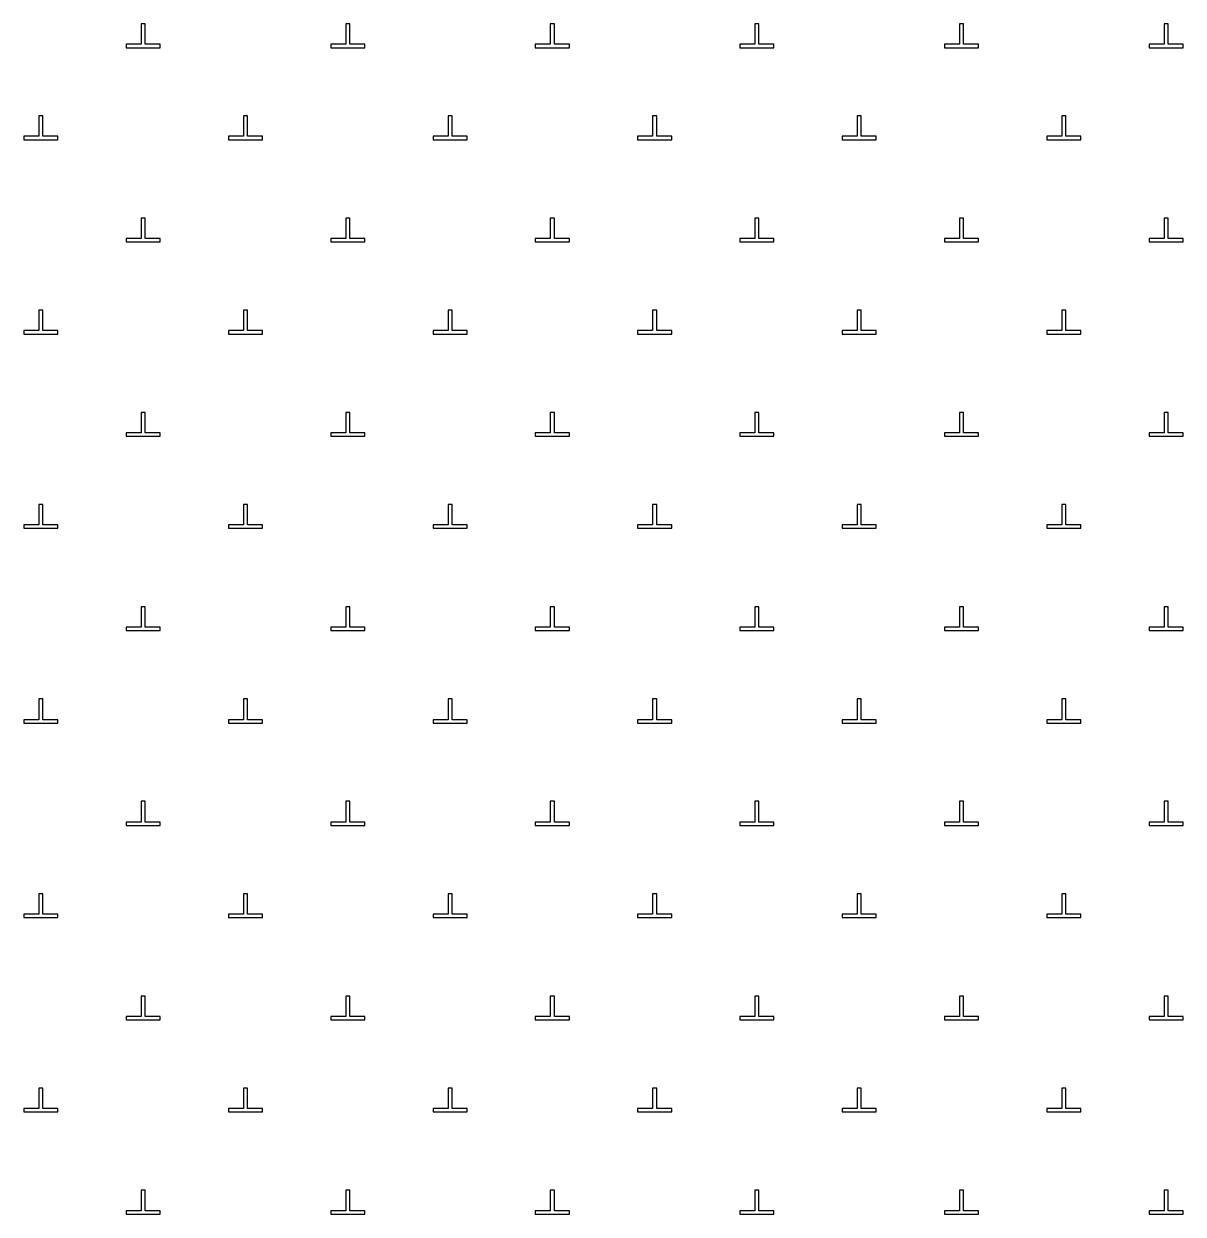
# Model space of a CAD drawing. Extents: x 550890 to 551618, y 1839259 to 1840146.
# Drawn here: x 551381.14 to 551398.14, y 1840022.89 to 1840040.35 of the extents above; entities that cross this region are included whole.
import ezdxf

# ---------------------------------------------------------------- set-up
doc = ezdxf.new("R2010")
doc.units = 0
doc.layers.add('Level 19', color=7, linetype='Continuous')

msp = doc.modelspace()

# ---------------------------------------------------------------- linework, layer by layer
at = {"layer": 'Level 19'}
for p, q in [((551382.92, 1840040.35), (551382.86, 1840040.35)), ((551382.86, 1840040.35), (551382.86, 1840040.05)), ((551382.92, 1840040.05), (551382.92, 1840040.35)), ((551385.92, 1840040.35), (551385.86, 1840040.35)), ((551385.86, 1840040.35), (551385.86, 1840040.05)), ((551385.92, 1840040.05), (551385.92, 1840040.35)), ((551388.92, 1840040.35), (551388.86, 1840040.35)), ((551388.86, 1840040.35), (551388.86, 1840040.05)), ((551388.92, 1840040.05), (551388.92, 1840040.35)), ((551391.92, 1840040.35), (551391.86, 1840040.35)), ((551391.86, 1840040.35), (551391.86, 1840040.05)), ((551391.92, 1840040.05), (551391.92, 1840040.35)), ((551394.92, 1840040.35), (551394.86, 1840040.35)), ((551394.86, 1840040.35), (551394.86, 1840040.05)), ((551394.92, 1840040.05), (551394.92, 1840040.35)), ((551397.92, 1840040.35), (551397.86, 1840040.35)), ((551397.86, 1840040.35), (551397.86, 1840040.05)), ((551397.92, 1840040.05), (551397.92, 1840040.35)), ((551382.86, 1840040.05), (551382.64, 1840040.05)), ((551382.64, 1840040.05), (551382.64, 1840040)), ((551382.64, 1840040), (551383.14, 1840040)), ((551383.14, 1840040.05), (551382.92, 1840040.05)), ((551383.14, 1840040), (551383.14, 1840040.05)), ((551385.86, 1840040.05), (551385.64, 1840040.05)), ((551385.64, 1840040.05), (551385.64, 1840040)), ((551385.64, 1840040), (551386.14, 1840040)), ((551386.14, 1840040.05), (551385.92, 1840040.05)), ((551386.14, 1840040), (551386.14, 1840040.05)), ((551388.86, 1840040.05), (551388.64, 1840040.05)), ((551388.64, 1840040.05), (551388.64, 1840040)), ((551388.64, 1840040), (551389.14, 1840040)), ((551389.14, 1840040.05), (551388.92, 1840040.05)), ((551389.14, 1840040), (551389.14, 1840040.05)), ((551391.86, 1840040.05), (551391.64, 1840040.05)), ((551391.64, 1840040.05), (551391.64, 1840040)), ((551391.64, 1840040), (551392.14, 1840040)), ((551392.14, 1840040.05), (551391.92, 1840040.05)), ((551392.14, 1840040), (551392.14, 1840040.05)), ((551394.86, 1840040.05), (551394.64, 1840040.05)), ((551394.64, 1840040.05), (551394.64, 1840040)), ((551394.64, 1840040), (551395.14, 1840040)), ((551395.14, 1840040.05), (551394.92, 1840040.05)), ((551395.14, 1840040), (551395.14, 1840040.05)), ((551397.86, 1840040.05), (551397.64, 1840040.05)), ((551397.64, 1840040.05), (551397.64, 1840040)), ((551397.64, 1840040), (551398.14, 1840040)), ((551398.14, 1840040.05), (551397.92, 1840040.05)), ((551398.14, 1840040), (551398.14, 1840040.05)), ((551381.42, 1840039), (551381.36, 1840039)), ((551381.36, 1840039), (551381.36, 1840038.7)), ((551381.42, 1840038.7), (551381.42, 1840039)), ((551384.42, 1840039), (551384.36, 1840039)), ((551384.36, 1840039), (551384.36, 1840038.7)), ((551384.42, 1840038.7), (551384.42, 1840039)), ((551387.42, 1840039), (551387.36, 1840039)), ((551387.36, 1840039), (551387.36, 1840038.7)), ((551387.42, 1840038.7), (551387.42, 1840039)), ((551390.42, 1840039), (551390.36, 1840039)), ((551390.36, 1840039), (551390.36, 1840038.7)), ((551390.42, 1840038.7), (551390.42, 1840039)), ((551393.42, 1840039), (551393.36, 1840039)), ((551393.36, 1840039), (551393.36, 1840038.7)), ((551393.42, 1840038.7), (551393.42, 1840039)), ((551396.42, 1840039), (551396.36, 1840039)), ((551396.36, 1840039), (551396.36, 1840038.7)), ((551396.42, 1840038.7), (551396.42, 1840039)), ((551381.36, 1840038.7), (551381.14, 1840038.7)), ((551381.14, 1840038.7), (551381.14, 1840038.65)), ((551381.64, 1840038.7), (551381.42, 1840038.7)), ((551381.64, 1840038.65), (551381.64, 1840038.7)), ((551384.36, 1840038.7), (551384.14, 1840038.7)), ((551384.14, 1840038.7), (551384.14, 1840038.65)), ((551384.64, 1840038.7), (551384.42, 1840038.7)), ((551384.64, 1840038.65), (551384.64, 1840038.7)), ((551387.36, 1840038.7), (551387.14, 1840038.7)), ((551387.14, 1840038.7), (551387.14, 1840038.65)), ((551387.64, 1840038.7), (551387.42, 1840038.7)), ((551387.64, 1840038.65), (551387.64, 1840038.7)), ((551390.36, 1840038.7), (551390.14, 1840038.7)), ((551390.14, 1840038.7), (551390.14, 1840038.65)), ((551390.64, 1840038.7), (551390.42, 1840038.7)), ((551390.64, 1840038.65), (551390.64, 1840038.7)), ((551393.36, 1840038.7), (551393.14, 1840038.7)), ((551393.14, 1840038.7), (551393.14, 1840038.65)), ((551393.64, 1840038.7), (551393.42, 1840038.7)), ((551393.64, 1840038.65), (551393.64, 1840038.7)), ((551396.36, 1840038.7), (551396.14, 1840038.7)), ((551396.14, 1840038.7), (551396.14, 1840038.65)), ((551396.64, 1840038.7), (551396.42, 1840038.7)), ((551396.64, 1840038.65), (551396.64, 1840038.7)), ((551381.14, 1840038.65), (551381.64, 1840038.65)), ((551384.14, 1840038.65), (551384.64, 1840038.65)), ((551387.14, 1840038.65), (551387.64, 1840038.65)), ((551390.14, 1840038.65), (551390.64, 1840038.65)), ((551393.14, 1840038.65), (551393.64, 1840038.65)), ((551396.14, 1840038.65), (551396.64, 1840038.65)), ((551382.92, 1840037.5), (551382.86, 1840037.5)), ((551382.86, 1840037.5), (551382.86, 1840037.2)), ((551382.92, 1840037.2), (551382.92, 1840037.5)), ((551385.92, 1840037.5), (551385.86, 1840037.5)), ((551385.86, 1840037.5), (551385.86, 1840037.2)), ((551385.92, 1840037.2), (551385.92, 1840037.5)), ((551388.92, 1840037.5), (551388.86, 1840037.5)), ((551388.86, 1840037.5), (551388.86, 1840037.2)), ((551388.92, 1840037.2), (551388.92, 1840037.5)), ((551391.92, 1840037.5), (551391.86, 1840037.5)), ((551391.86, 1840037.5), (551391.86, 1840037.2)), ((551391.92, 1840037.2), (551391.92, 1840037.5)), ((551394.92, 1840037.5), (551394.86, 1840037.5)), ((551394.86, 1840037.5), (551394.86, 1840037.2)), ((551394.92, 1840037.2), (551394.92, 1840037.5)), ((551397.92, 1840037.5), (551397.86, 1840037.5)), ((551397.86, 1840037.5), (551397.86, 1840037.2)), ((551397.92, 1840037.2), (551397.92, 1840037.5)), ((551382.86, 1840037.2), (551382.64, 1840037.2)), ((551382.64, 1840037.2), (551382.64, 1840037.15)), ((551382.64, 1840037.15), (551383.14, 1840037.15)), ((551383.14, 1840037.2), (551382.92, 1840037.2)), ((551383.14, 1840037.15), (551383.14, 1840037.2)), ((551385.86, 1840037.2), (551385.64, 1840037.2)), ((551385.64, 1840037.2), (551385.64, 1840037.15)), ((551385.64, 1840037.15), (551386.14, 1840037.15)), ((551386.14, 1840037.2), (551385.92, 1840037.2)), ((551386.14, 1840037.15), (551386.14, 1840037.2)), ((551388.86, 1840037.2), (551388.64, 1840037.2)), ((551388.64, 1840037.2), (551388.64, 1840037.15)), ((551388.64, 1840037.15), (551389.14, 1840037.15)), ((551389.14, 1840037.2), (551388.92, 1840037.2)), ((551389.14, 1840037.15), (551389.14, 1840037.2)), ((551391.86, 1840037.2), (551391.64, 1840037.2)), ((551391.64, 1840037.2), (551391.64, 1840037.15)), ((551391.64, 1840037.15), (551392.14, 1840037.15)), ((551392.14, 1840037.2), (551391.92, 1840037.2)), ((551392.14, 1840037.15), (551392.14, 1840037.2)), ((551394.86, 1840037.2), (551394.64, 1840037.2)), ((551394.64, 1840037.2), (551394.64, 1840037.15)), ((551394.64, 1840037.15), (551395.14, 1840037.15)), ((551395.14, 1840037.2), (551394.92, 1840037.2)), ((551395.14, 1840037.15), (551395.14, 1840037.2)), ((551397.86, 1840037.2), (551397.64, 1840037.2)), ((551397.64, 1840037.2), (551397.64, 1840037.15)), ((551397.64, 1840037.15), (551398.14, 1840037.15)), ((551398.14, 1840037.2), (551397.92, 1840037.2)), ((551398.14, 1840037.15), (551398.14, 1840037.2)), ((551381.42, 1840036.15), (551381.36, 1840036.15)), ((551381.36, 1840036.15), (551381.36, 1840035.85)), ((551381.42, 1840035.85), (551381.42, 1840036.15)), ((551384.42, 1840036.15), (551384.36, 1840036.15)), ((551384.36, 1840036.15), (551384.36, 1840035.85)), ((551384.42, 1840035.85), (551384.42, 1840036.15)), ((551387.42, 1840036.15), (551387.36, 1840036.15)), ((551387.36, 1840036.15), (551387.36, 1840035.85)), ((551387.42, 1840035.85), (551387.42, 1840036.15)), ((551390.42, 1840036.15), (551390.36, 1840036.15)), ((551390.36, 1840036.15), (551390.36, 1840035.85)), ((551390.42, 1840035.85), (551390.42, 1840036.15)), ((551393.42, 1840036.15), (551393.36, 1840036.15)), ((551393.36, 1840036.15), (551393.36, 1840035.85)), ((551393.42, 1840035.85), (551393.42, 1840036.15)), ((551396.42, 1840036.15), (551396.36, 1840036.15)), ((551396.36, 1840036.15), (551396.36, 1840035.85)), ((551396.42, 1840035.85), (551396.42, 1840036.15)), ((551381.36, 1840035.85), (551381.14, 1840035.85)), ((551381.14, 1840035.85), (551381.14, 1840035.8)), ((551381.14, 1840035.8), (551381.64, 1840035.8)), ((551381.64, 1840035.85), (551381.42, 1840035.85)), ((551381.64, 1840035.8), (551381.64, 1840035.85)), ((551384.36, 1840035.85), (551384.14, 1840035.85)), ((551384.14, 1840035.85), (551384.14, 1840035.8)), ((551384.14, 1840035.8), (551384.64, 1840035.8)), ((551384.64, 1840035.85), (551384.42, 1840035.85)), ((551384.64, 1840035.8), (551384.64, 1840035.85)), ((551387.36, 1840035.85), (551387.14, 1840035.85)), ((551387.14, 1840035.85), (551387.14, 1840035.8)), ((551387.14, 1840035.8), (551387.64, 1840035.8)), ((551387.64, 1840035.85), (551387.42, 1840035.85)), ((551387.64, 1840035.8), (551387.64, 1840035.85)), ((551390.36, 1840035.85), (551390.14, 1840035.85)), ((551390.14, 1840035.85), (551390.14, 1840035.8)), ((551390.14, 1840035.8), (551390.64, 1840035.8)), ((551390.64, 1840035.85), (551390.42, 1840035.85)), ((551390.64, 1840035.8), (551390.64, 1840035.85)), ((551393.36, 1840035.85), (551393.14, 1840035.85)), ((551393.14, 1840035.85), (551393.14, 1840035.8)), ((551393.14, 1840035.8), (551393.64, 1840035.8)), ((551393.64, 1840035.85), (551393.42, 1840035.85)), ((551393.64, 1840035.8), (551393.64, 1840035.85)), ((551396.36, 1840035.85), (551396.14, 1840035.85)), ((551396.14, 1840035.85), (551396.14, 1840035.8)), ((551396.14, 1840035.8), (551396.64, 1840035.8)), ((551396.64, 1840035.85), (551396.42, 1840035.85)), ((551396.64, 1840035.8), (551396.64, 1840035.85)), ((551382.92, 1840034.65), (551382.86, 1840034.65)), ((551382.86, 1840034.65), (551382.86, 1840034.35)), ((551382.92, 1840034.35), (551382.92, 1840034.65)), ((551385.92, 1840034.65), (551385.86, 1840034.65)), ((551385.86, 1840034.65), (551385.86, 1840034.35)), ((551385.92, 1840034.35), (551385.92, 1840034.65)), ((551388.92, 1840034.65), (551388.86, 1840034.65)), ((551388.86, 1840034.65), (551388.86, 1840034.35)), ((551388.92, 1840034.35), (551388.92, 1840034.65)), ((551391.92, 1840034.65), (551391.86, 1840034.65)), ((551391.86, 1840034.65), (551391.86, 1840034.35)), ((551391.92, 1840034.35), (551391.92, 1840034.65)), ((551394.92, 1840034.65), (551394.86, 1840034.65)), ((551394.86, 1840034.65), (551394.86, 1840034.35)), ((551394.92, 1840034.35), (551394.92, 1840034.65)), ((551397.92, 1840034.65), (551397.86, 1840034.65)), ((551397.86, 1840034.65), (551397.86, 1840034.35)), ((551397.92, 1840034.35), (551397.92, 1840034.65)), ((551382.86, 1840034.35), (551382.64, 1840034.35)), ((551382.64, 1840034.35), (551382.64, 1840034.3)), ((551383.14, 1840034.35), (551382.92, 1840034.35)), ((551383.14, 1840034.3), (551383.14, 1840034.35)), ((551385.86, 1840034.35), (551385.64, 1840034.35)), ((551385.64, 1840034.35), (551385.64, 1840034.3)), ((551386.14, 1840034.35), (551385.92, 1840034.35)), ((551386.14, 1840034.3), (551386.14, 1840034.35)), ((551388.86, 1840034.35), (551388.64, 1840034.35)), ((551388.64, 1840034.35), (551388.64, 1840034.3)), ((551389.14, 1840034.35), (551388.92, 1840034.35)), ((551389.14, 1840034.3), (551389.14, 1840034.35)), ((551391.86, 1840034.35), (551391.64, 1840034.35)), ((551391.64, 1840034.35), (551391.64, 1840034.3)), ((551392.14, 1840034.35), (551391.92, 1840034.35)), ((551392.14, 1840034.3), (551392.14, 1840034.35)), ((551394.86, 1840034.35), (551394.64, 1840034.35)), ((551394.64, 1840034.35), (551394.64, 1840034.3)), ((551395.14, 1840034.35), (551394.92, 1840034.35)), ((551395.14, 1840034.3), (551395.14, 1840034.35)), ((551397.86, 1840034.35), (551397.64, 1840034.35)), ((551397.64, 1840034.35), (551397.64, 1840034.3)), ((551398.14, 1840034.35), (551397.92, 1840034.35)), ((551398.14, 1840034.3), (551398.14, 1840034.35)), ((551382.64, 1840034.3), (551383.14, 1840034.3)), ((551385.64, 1840034.3), (551386.14, 1840034.3)), ((551388.64, 1840034.3), (551389.14, 1840034.3)), ((551391.64, 1840034.3), (551392.14, 1840034.3)), ((551394.64, 1840034.3), (551395.14, 1840034.3)), ((551397.64, 1840034.3), (551398.14, 1840034.3)), ((551381.42, 1840033.3), (551381.36, 1840033.3)), ((551381.36, 1840033.3), (551381.36, 1840033)), ((551381.42, 1840033), (551381.42, 1840033.3)), ((551384.42, 1840033.3), (551384.36, 1840033.3)), ((551384.36, 1840033.3), (551384.36, 1840033)), ((551384.42, 1840033), (551384.42, 1840033.3)), ((551387.42, 1840033.3), (551387.36, 1840033.3)), ((551387.36, 1840033.3), (551387.36, 1840033)), ((551387.42, 1840033), (551387.42, 1840033.3)), ((551390.42, 1840033.3), (551390.36, 1840033.3)), ((551390.36, 1840033.3), (551390.36, 1840033)), ((551390.42, 1840033), (551390.42, 1840033.3)), ((551393.42, 1840033.3), (551393.36, 1840033.3)), ((551393.36, 1840033.3), (551393.36, 1840033)), ((551393.42, 1840033), (551393.42, 1840033.3)), ((551396.42, 1840033.3), (551396.36, 1840033.3)), ((551396.36, 1840033.3), (551396.36, 1840033)), ((551396.42, 1840033), (551396.42, 1840033.3)), ((551381.36, 1840033), (551381.14, 1840033)), ((551381.14, 1840033), (551381.14, 1840032.95)), ((551381.14, 1840032.95), (551381.64, 1840032.95)), ((551381.64, 1840033), (551381.42, 1840033)), ((551381.64, 1840032.95), (551381.64, 1840033)), ((551384.36, 1840033), (551384.14, 1840033)), ((551384.14, 1840033), (551384.14, 1840032.95)), ((551384.14, 1840032.95), (551384.64, 1840032.95)), ((551384.64, 1840033), (551384.42, 1840033)), ((551384.64, 1840032.95), (551384.64, 1840033)), ((551387.36, 1840033), (551387.14, 1840033)), ((551387.14, 1840033), (551387.14, 1840032.95)), ((551387.14, 1840032.95), (551387.64, 1840032.95)), ((551387.64, 1840033), (551387.42, 1840033)), ((551387.64, 1840032.95), (551387.64, 1840033)), ((551390.36, 1840033), (551390.14, 1840033)), ((551390.14, 1840033), (551390.14, 1840032.95)), ((551390.14, 1840032.95), (551390.64, 1840032.95)), ((551390.64, 1840033), (551390.42, 1840033)), ((551390.64, 1840032.95), (551390.64, 1840033)), ((551393.36, 1840033), (551393.14, 1840033)), ((551393.14, 1840033), (551393.14, 1840032.95)), ((551393.14, 1840032.95), (551393.64, 1840032.95)), ((551393.64, 1840033), (551393.42, 1840033)), ((551393.64, 1840032.95), (551393.64, 1840033)), ((551396.36, 1840033), (551396.14, 1840033)), ((551396.14, 1840033), (551396.14, 1840032.95)), ((551396.14, 1840032.95), (551396.64, 1840032.95)), ((551396.64, 1840033), (551396.42, 1840033)), ((551396.64, 1840032.95), (551396.64, 1840033)), ((551382.92, 1840031.8), (551382.86, 1840031.8)), ((551382.86, 1840031.8), (551382.86, 1840031.5)), ((551382.92, 1840031.5), (551382.92, 1840031.8)), ((551385.92, 1840031.8), (551385.86, 1840031.8)), ((551385.86, 1840031.8), (551385.86, 1840031.5)), ((551385.92, 1840031.5), (551385.92, 1840031.8)), ((551388.92, 1840031.8), (551388.86, 1840031.8)), ((551388.86, 1840031.8), (551388.86, 1840031.5)), ((551388.92, 1840031.5), (551388.92, 1840031.8)), ((551391.92, 1840031.8), (551391.86, 1840031.8)), ((551391.86, 1840031.8), (551391.86, 1840031.5)), ((551391.92, 1840031.5), (551391.92, 1840031.8)), ((551394.92, 1840031.8), (551394.86, 1840031.8)), ((551394.86, 1840031.8), (551394.86, 1840031.5)), ((551394.92, 1840031.5), (551394.92, 1840031.8)), ((551397.92, 1840031.8), (551397.86, 1840031.8)), ((551397.86, 1840031.8), (551397.86, 1840031.5)), ((551397.92, 1840031.5), (551397.92, 1840031.8)), ((551382.86, 1840031.5), (551382.64, 1840031.5)), ((551382.64, 1840031.5), (551382.64, 1840031.45)), ((551382.64, 1840031.45), (551383.14, 1840031.45)), ((551383.14, 1840031.5), (551382.92, 1840031.5)), ((551383.14, 1840031.45), (551383.14, 1840031.5)), ((551385.86, 1840031.5), (551385.64, 1840031.5)), ((551385.64, 1840031.5), (551385.64, 1840031.45)), ((551385.64, 1840031.45), (551386.14, 1840031.45)), ((551386.14, 1840031.5), (551385.92, 1840031.5)), ((551386.14, 1840031.45), (551386.14, 1840031.5)), ((551388.86, 1840031.5), (551388.64, 1840031.5)), ((551388.64, 1840031.5), (551388.64, 1840031.45)), ((551388.64, 1840031.45), (551389.14, 1840031.45)), ((551389.14, 1840031.5), (551388.92, 1840031.5)), ((551389.14, 1840031.45), (551389.14, 1840031.5)), ((551391.86, 1840031.5), (551391.64, 1840031.5)), ((551391.64, 1840031.5), (551391.64, 1840031.45)), ((551391.64, 1840031.45), (551392.14, 1840031.45)), ((551392.14, 1840031.5), (551391.92, 1840031.5)), ((551392.14, 1840031.45), (551392.14, 1840031.5)), ((551394.86, 1840031.5), (551394.64, 1840031.5)), ((551394.64, 1840031.5), (551394.64, 1840031.45)), ((551394.64, 1840031.45), (551395.14, 1840031.45)), ((551395.14, 1840031.5), (551394.92, 1840031.5)), ((551395.14, 1840031.45), (551395.14, 1840031.5)), ((551397.86, 1840031.5), (551397.64, 1840031.5)), ((551397.64, 1840031.5), (551397.64, 1840031.45)), ((551397.64, 1840031.45), (551398.14, 1840031.45)), ((551398.14, 1840031.5), (551397.92, 1840031.5)), ((551398.14, 1840031.45), (551398.14, 1840031.5)), ((551381.42, 1840030.45), (551381.36, 1840030.45)), ((551381.36, 1840030.45), (551381.36, 1840030.14)), ((551381.42, 1840030.14), (551381.42, 1840030.45)), ((551384.42, 1840030.45), (551384.36, 1840030.45)), ((551384.36, 1840030.45), (551384.36, 1840030.14)), ((551384.42, 1840030.14), (551384.42, 1840030.45)), ((551387.42, 1840030.45), (551387.36, 1840030.45)), ((551387.36, 1840030.45), (551387.36, 1840030.14)), ((551387.42, 1840030.14), (551387.42, 1840030.45)), ((551390.42, 1840030.45), (551390.36, 1840030.45)), ((551390.36, 1840030.45), (551390.36, 1840030.14)), ((551390.42, 1840030.14), (551390.42, 1840030.45)), ((551393.42, 1840030.45), (551393.36, 1840030.45)), ((551393.36, 1840030.45), (551393.36, 1840030.14)), ((551393.42, 1840030.14), (551393.42, 1840030.45)), ((551396.42, 1840030.45), (551396.36, 1840030.45)), ((551396.36, 1840030.45), (551396.36, 1840030.14)), ((551396.42, 1840030.14), (551396.42, 1840030.45)), ((551381.36, 1840030.14), (551381.14, 1840030.14)), ((551381.14, 1840030.14), (551381.14, 1840030.09)), ((551381.64, 1840030.14), (551381.42, 1840030.14)), ((551381.64, 1840030.09), (551381.64, 1840030.14)), ((551384.36, 1840030.14), (551384.14, 1840030.14)), ((551384.14, 1840030.14), (551384.14, 1840030.09)), ((551384.64, 1840030.14), (551384.42, 1840030.14)), ((551384.64, 1840030.09), (551384.64, 1840030.14)), ((551387.36, 1840030.14), (551387.14, 1840030.14)), ((551387.14, 1840030.14), (551387.14, 1840030.09)), ((551387.64, 1840030.14), (551387.42, 1840030.14)), ((551387.64, 1840030.09), (551387.64, 1840030.14)), ((551390.36, 1840030.14), (551390.14, 1840030.14)), ((551390.14, 1840030.14), (551390.14, 1840030.09)), ((551390.64, 1840030.14), (551390.42, 1840030.14)), ((551390.64, 1840030.09), (551390.64, 1840030.14)), ((551393.36, 1840030.14), (551393.14, 1840030.14)), ((551393.14, 1840030.14), (551393.14, 1840030.09)), ((551393.64, 1840030.14), (551393.42, 1840030.14)), ((551393.64, 1840030.09), (551393.64, 1840030.14)), ((551396.36, 1840030.14), (551396.14, 1840030.14)), ((551396.14, 1840030.14), (551396.14, 1840030.09)), ((551396.64, 1840030.14), (551396.42, 1840030.14)), ((551396.64, 1840030.09), (551396.64, 1840030.14)), ((551381.14, 1840030.09), (551381.64, 1840030.09)), ((551384.14, 1840030.09), (551384.64, 1840030.09)), ((551387.14, 1840030.09), (551387.64, 1840030.09)), ((551390.14, 1840030.09), (551390.64, 1840030.09)), ((551393.14, 1840030.09), (551393.64, 1840030.09)), ((551396.14, 1840030.09), (551396.64, 1840030.09)), ((551382.92, 1840028.95), (551382.86, 1840028.95)), ((551382.86, 1840028.95), (551382.86, 1840028.64)), ((551382.92, 1840028.64), (551382.92, 1840028.95)), ((551385.92, 1840028.95), (551385.86, 1840028.95)), ((551385.86, 1840028.95), (551385.86, 1840028.64)), ((551385.92, 1840028.64), (551385.92, 1840028.95)), ((551388.92, 1840028.95), (551388.86, 1840028.95)), ((551388.86, 1840028.95), (551388.86, 1840028.64)), ((551388.92, 1840028.64), (551388.92, 1840028.95)), ((551391.92, 1840028.95), (551391.86, 1840028.95)), ((551391.86, 1840028.95), (551391.86, 1840028.64)), ((551391.92, 1840028.64), (551391.92, 1840028.95)), ((551394.92, 1840028.95), (551394.86, 1840028.95)), ((551394.86, 1840028.95), (551394.86, 1840028.64)), ((551394.92, 1840028.64), (551394.92, 1840028.95)), ((551397.92, 1840028.95), (551397.86, 1840028.95)), ((551397.86, 1840028.95), (551397.86, 1840028.64)), ((551397.92, 1840028.64), (551397.92, 1840028.95)), ((551382.86, 1840028.64), (551382.64, 1840028.64)), ((551382.64, 1840028.64), (551382.64, 1840028.59)), ((551382.64, 1840028.59), (551383.14, 1840028.59)), ((551383.14, 1840028.64), (551382.92, 1840028.64)), ((551383.14, 1840028.59), (551383.14, 1840028.64)), ((551385.86, 1840028.64), (551385.64, 1840028.64)), ((551385.64, 1840028.64), (551385.64, 1840028.59)), ((551385.64, 1840028.59), (551386.14, 1840028.59)), ((551386.14, 1840028.64), (551385.92, 1840028.64)), ((551386.14, 1840028.59), (551386.14, 1840028.64)), ((551388.86, 1840028.64), (551388.64, 1840028.64)), ((551388.64, 1840028.64), (551388.64, 1840028.59)), ((551388.64, 1840028.59), (551389.14, 1840028.59)), ((551389.14, 1840028.64), (551388.92, 1840028.64)), ((551389.14, 1840028.59), (551389.14, 1840028.64)), ((551391.86, 1840028.64), (551391.64, 1840028.64)), ((551391.64, 1840028.64), (551391.64, 1840028.59)), ((551391.64, 1840028.59), (551392.14, 1840028.59)), ((551392.14, 1840028.64), (551391.92, 1840028.64)), ((551392.14, 1840028.59), (551392.14, 1840028.64)), ((551394.86, 1840028.64), (551394.64, 1840028.64)), ((551394.64, 1840028.64), (551394.64, 1840028.59)), ((551394.64, 1840028.59), (551395.14, 1840028.59)), ((551395.14, 1840028.64), (551394.92, 1840028.64)), ((551395.14, 1840028.59), (551395.14, 1840028.64)), ((551397.86, 1840028.64), (551397.64, 1840028.64)), ((551397.64, 1840028.64), (551397.64, 1840028.59)), ((551397.64, 1840028.59), (551398.14, 1840028.59)), ((551398.14, 1840028.64), (551397.92, 1840028.64)), ((551398.14, 1840028.59), (551398.14, 1840028.64)), ((551381.42, 1840027.59), (551381.36, 1840027.59)), ((551381.36, 1840027.59), (551381.36, 1840027.29)), ((551381.42, 1840027.29), (551381.42, 1840027.59)), ((551384.42, 1840027.59), (551384.36, 1840027.59)), ((551384.36, 1840027.59), (551384.36, 1840027.29)), ((551384.42, 1840027.29), (551384.42, 1840027.59)), ((551387.42, 1840027.59), (551387.36, 1840027.59)), ((551387.36, 1840027.59), (551387.36, 1840027.29)), ((551387.42, 1840027.29), (551387.42, 1840027.59)), ((551390.42, 1840027.59), (551390.36, 1840027.59)), ((551390.36, 1840027.59), (551390.36, 1840027.29)), ((551390.42, 1840027.29), (551390.42, 1840027.59)), ((551393.42, 1840027.59), (551393.36, 1840027.59)), ((551393.36, 1840027.59), (551393.36, 1840027.29)), ((551393.42, 1840027.29), (551393.42, 1840027.59)), ((551396.42, 1840027.59), (551396.36, 1840027.59)), ((551396.36, 1840027.59), (551396.36, 1840027.29)), ((551396.42, 1840027.29), (551396.42, 1840027.59)), ((551381.36, 1840027.29), (551381.14, 1840027.29)), ((551381.14, 1840027.29), (551381.14, 1840027.24)), ((551381.14, 1840027.24), (551381.64, 1840027.24)), ((551381.64, 1840027.29), (551381.42, 1840027.29)), ((551381.64, 1840027.24), (551381.64, 1840027.29)), ((551384.36, 1840027.29), (551384.14, 1840027.29)), ((551384.14, 1840027.29), (551384.14, 1840027.24)), ((551384.14, 1840027.24), (551384.64, 1840027.24)), ((551384.64, 1840027.29), (551384.42, 1840027.29)), ((551384.64, 1840027.24), (551384.64, 1840027.29)), ((551387.36, 1840027.29), (551387.14, 1840027.29)), ((551387.14, 1840027.29), (551387.14, 1840027.24)), ((551387.14, 1840027.24), (551387.64, 1840027.24)), ((551387.64, 1840027.29), (551387.42, 1840027.29)), ((551387.64, 1840027.24), (551387.64, 1840027.29)), ((551390.36, 1840027.29), (551390.14, 1840027.29)), ((551390.14, 1840027.29), (551390.14, 1840027.24)), ((551390.14, 1840027.24), (551390.64, 1840027.24)), ((551390.64, 1840027.29), (551390.42, 1840027.29)), ((551390.64, 1840027.24), (551390.64, 1840027.29)), ((551393.36, 1840027.29), (551393.14, 1840027.29)), ((551393.14, 1840027.29), (551393.14, 1840027.24)), ((551393.14, 1840027.24), (551393.64, 1840027.24)), ((551393.64, 1840027.29), (551393.42, 1840027.29)), ((551393.64, 1840027.24), (551393.64, 1840027.29)), ((551396.36, 1840027.29), (551396.14, 1840027.29)), ((551396.14, 1840027.29), (551396.14, 1840027.24)), ((551396.14, 1840027.24), (551396.64, 1840027.24)), ((551396.64, 1840027.29), (551396.42, 1840027.29)), ((551396.64, 1840027.24), (551396.64, 1840027.29)), ((551382.92, 1840026.09), (551382.86, 1840026.09)), ((551382.86, 1840026.09), (551382.86, 1840025.79)), ((551382.92, 1840025.79), (551382.92, 1840026.09)), ((551385.92, 1840026.09), (551385.86, 1840026.09)), ((551385.86, 1840026.09), (551385.86, 1840025.79)), ((551385.92, 1840025.79), (551385.92, 1840026.09)), ((551388.92, 1840026.09), (551388.86, 1840026.09)), ((551388.86, 1840026.09), (551388.86, 1840025.79)), ((551388.92, 1840025.79), (551388.92, 1840026.09)), ((551391.92, 1840026.09), (551391.86, 1840026.09)), ((551391.86, 1840026.09), (551391.86, 1840025.79)), ((551391.92, 1840025.79), (551391.92, 1840026.09)), ((551394.92, 1840026.09), (551394.86, 1840026.09)), ((551394.86, 1840026.09), (551394.86, 1840025.79)), ((551394.92, 1840025.79), (551394.92, 1840026.09)), ((551397.92, 1840026.09), (551397.86, 1840026.09)), ((551397.86, 1840026.09), (551397.86, 1840025.79)), ((551397.92, 1840025.79), (551397.92, 1840026.09)), ((551382.86, 1840025.79), (551382.64, 1840025.79)), ((551382.64, 1840025.79), (551382.64, 1840025.74)), ((551383.14, 1840025.79), (551382.92, 1840025.79)), ((551383.14, 1840025.74), (551383.14, 1840025.79)), ((551385.86, 1840025.79), (551385.64, 1840025.79)), ((551385.64, 1840025.79), (551385.64, 1840025.74)), ((551386.14, 1840025.79), (551385.92, 1840025.79)), ((551386.14, 1840025.74), (551386.14, 1840025.79)), ((551388.86, 1840025.79), (551388.64, 1840025.79)), ((551388.64, 1840025.79), (551388.64, 1840025.74)), ((551389.14, 1840025.79), (551388.92, 1840025.79)), ((551389.14, 1840025.74), (551389.14, 1840025.79)), ((551391.86, 1840025.79), (551391.64, 1840025.79)), ((551391.64, 1840025.79), (551391.64, 1840025.74)), ((551392.14, 1840025.79), (551391.92, 1840025.79)), ((551392.14, 1840025.74), (551392.14, 1840025.79)), ((551394.86, 1840025.79), (551394.64, 1840025.79)), ((551394.64, 1840025.79), (551394.64, 1840025.74)), ((551395.14, 1840025.79), (551394.92, 1840025.79)), ((551395.14, 1840025.74), (551395.14, 1840025.79)), ((551397.86, 1840025.79), (551397.64, 1840025.79)), ((551397.64, 1840025.79), (551397.64, 1840025.74)), ((551398.14, 1840025.79), (551397.92, 1840025.79)), ((551398.14, 1840025.74), (551398.14, 1840025.79)), ((551382.64, 1840025.74), (551383.14, 1840025.74)), ((551385.64, 1840025.74), (551386.14, 1840025.74)), ((551388.64, 1840025.74), (551389.14, 1840025.74)), ((551391.64, 1840025.74), (551392.14, 1840025.74)), ((551394.64, 1840025.74), (551395.14, 1840025.74)), ((551397.64, 1840025.74), (551398.14, 1840025.74)), ((551381.42, 1840024.74), (551381.36, 1840024.74)), ((551381.36, 1840024.74), (551381.36, 1840024.44)), ((551381.42, 1840024.44), (551381.42, 1840024.74)), ((551384.42, 1840024.74), (551384.36, 1840024.74)), ((551384.36, 1840024.74), (551384.36, 1840024.44)), ((551384.42, 1840024.44), (551384.42, 1840024.74)), ((551387.42, 1840024.74), (551387.36, 1840024.74)), ((551387.36, 1840024.74), (551387.36, 1840024.44)), ((551387.42, 1840024.44), (551387.42, 1840024.74)), ((551390.42, 1840024.74), (551390.36, 1840024.74)), ((551390.36, 1840024.74), (551390.36, 1840024.44)), ((551390.42, 1840024.44), (551390.42, 1840024.74)), ((551393.42, 1840024.74), (551393.36, 1840024.74)), ((551393.36, 1840024.74), (551393.36, 1840024.44)), ((551393.42, 1840024.44), (551393.42, 1840024.74)), ((551396.42, 1840024.74), (551396.36, 1840024.74)), ((551396.36, 1840024.74), (551396.36, 1840024.44)), ((551396.42, 1840024.44), (551396.42, 1840024.74)), ((551381.36, 1840024.44), (551381.14, 1840024.44)), ((551381.14, 1840024.44), (551381.14, 1840024.39)), ((551381.14, 1840024.39), (551381.64, 1840024.39)), ((551381.64, 1840024.44), (551381.42, 1840024.44)), ((551381.64, 1840024.39), (551381.64, 1840024.44)), ((551384.36, 1840024.44), (551384.14, 1840024.44)), ((551384.14, 1840024.44), (551384.14, 1840024.39)), ((551384.14, 1840024.39), (551384.64, 1840024.39)), ((551384.64, 1840024.44), (551384.42, 1840024.44)), ((551384.64, 1840024.39), (551384.64, 1840024.44)), ((551387.36, 1840024.44), (551387.14, 1840024.44)), ((551387.14, 1840024.44), (551387.14, 1840024.39)), ((551387.14, 1840024.39), (551387.64, 1840024.39)), ((551387.64, 1840024.44), (551387.42, 1840024.44)), ((551387.64, 1840024.39), (551387.64, 1840024.44)), ((551390.36, 1840024.44), (551390.14, 1840024.44)), ((551390.14, 1840024.44), (551390.14, 1840024.39)), ((551390.14, 1840024.39), (551390.64, 1840024.39)), ((551390.64, 1840024.44), (551390.42, 1840024.44)), ((551390.64, 1840024.39), (551390.64, 1840024.44)), ((551393.36, 1840024.44), (551393.14, 1840024.44)), ((551393.14, 1840024.44), (551393.14, 1840024.39)), ((551393.14, 1840024.39), (551393.64, 1840024.39)), ((551393.64, 1840024.44), (551393.42, 1840024.44)), ((551393.64, 1840024.39), (551393.64, 1840024.44)), ((551396.36, 1840024.44), (551396.14, 1840024.44)), ((551396.14, 1840024.44), (551396.14, 1840024.39)), ((551396.14, 1840024.39), (551396.64, 1840024.39)), ((551396.64, 1840024.44), (551396.42, 1840024.44)), ((551396.64, 1840024.39), (551396.64, 1840024.44)), ((551382.92, 1840023.24), (551382.86, 1840023.24)), ((551382.86, 1840023.24), (551382.86, 1840022.94)), ((551382.92, 1840022.94), (551382.92, 1840023.24)), ((551385.92, 1840023.24), (551385.86, 1840023.24)), ((551385.86, 1840023.24), (551385.86, 1840022.94)), ((551385.92, 1840022.94), (551385.92, 1840023.24)), ((551388.92, 1840023.24), (551388.86, 1840023.24)), ((551388.86, 1840023.24), (551388.86, 1840022.94)), ((551388.92, 1840022.94), (551388.92, 1840023.24)), ((551391.92, 1840023.24), (551391.86, 1840023.24)), ((551391.86, 1840023.24), (551391.86, 1840022.94)), ((551391.92, 1840022.94), (551391.92, 1840023.24)), ((551394.92, 1840023.24), (551394.86, 1840023.24)), ((551394.86, 1840023.24), (551394.86, 1840022.94)), ((551394.92, 1840022.94), (551394.92, 1840023.24)), ((551397.92, 1840023.24), (551397.86, 1840023.24)), ((551397.86, 1840023.24), (551397.86, 1840022.94)), ((551397.92, 1840022.94), (551397.92, 1840023.24)), ((551382.86, 1840022.94), (551382.64, 1840022.94)), ((551382.64, 1840022.94), (551382.64, 1840022.89)), ((551382.64, 1840022.89), (551383.14, 1840022.89)), ((551383.14, 1840022.94), (551382.92, 1840022.94)), ((551383.14, 1840022.89), (551383.14, 1840022.94)), ((551385.86, 1840022.94), (551385.64, 1840022.94)), ((551385.64, 1840022.94), (551385.64, 1840022.89)), ((551385.64, 1840022.89), (551386.14, 1840022.89)), ((551386.14, 1840022.94), (551385.92, 1840022.94)), ((551386.14, 1840022.89), (551386.14, 1840022.94)), ((551388.86, 1840022.94), (551388.64, 1840022.94)), ((551388.64, 1840022.94), (551388.64, 1840022.89)), ((551388.64, 1840022.89), (551389.14, 1840022.89)), ((551389.14, 1840022.94), (551388.92, 1840022.94)), ((551389.14, 1840022.89), (551389.14, 1840022.94)), ((551391.86, 1840022.94), (551391.64, 1840022.94)), ((551391.64, 1840022.94), (551391.64, 1840022.89)), ((551391.64, 1840022.89), (551392.14, 1840022.89)), ((551392.14, 1840022.94), (551391.92, 1840022.94)), ((551392.14, 1840022.89), (551392.14, 1840022.94)), ((551394.86, 1840022.94), (551394.64, 1840022.94)), ((551394.64, 1840022.94), (551394.64, 1840022.89)), ((551394.64, 1840022.89), (551395.14, 1840022.89)), ((551395.14, 1840022.94), (551394.92, 1840022.94)), ((551395.14, 1840022.89), (551395.14, 1840022.94)), ((551397.86, 1840022.94), (551397.64, 1840022.94)), ((551397.64, 1840022.94), (551397.64, 1840022.89)), ((551397.64, 1840022.89), (551398.14, 1840022.89)), ((551398.14, 1840022.94), (551397.92, 1840022.94)), ((551398.14, 1840022.89), (551398.14, 1840022.94))]:
    msp.add_line(p, q, dxfattribs=at)

doc.saveas('drawing.dxf')
